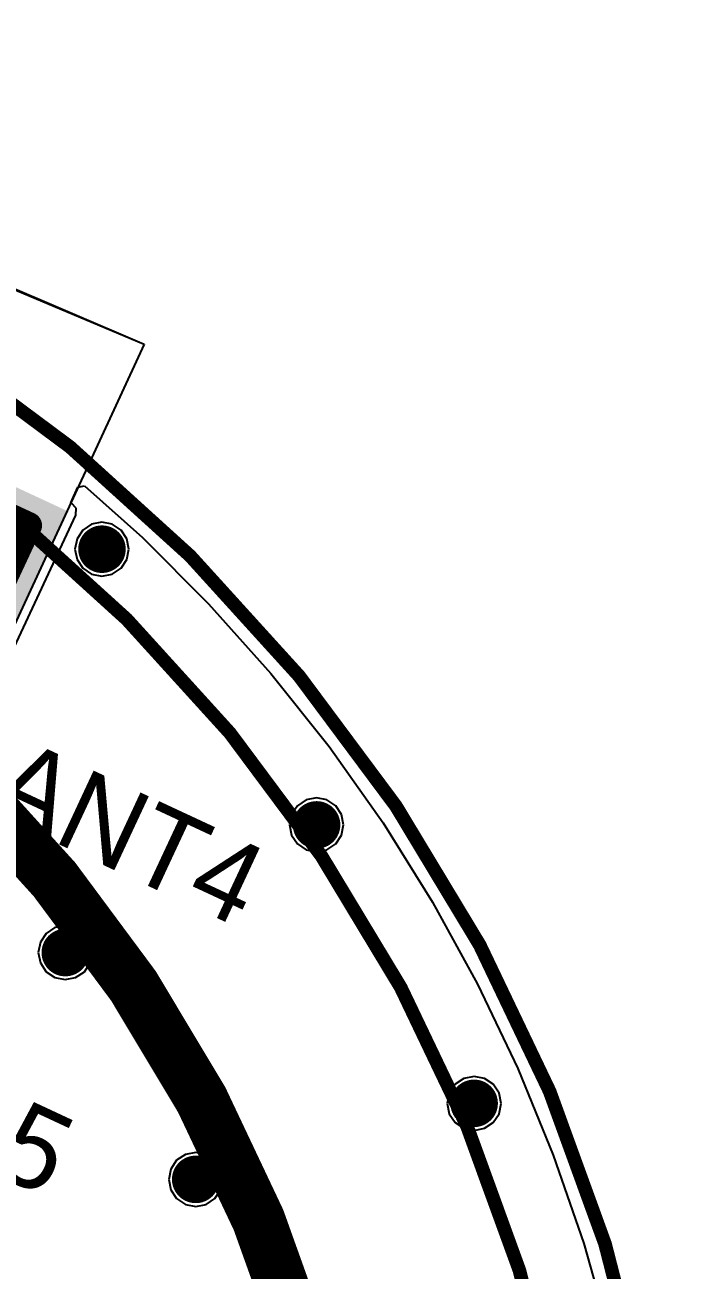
# Model space of a CAD drawing. Header units: millimetres. Extents: x 1.42 to 4.09, y 1.63 to 4.12.
# Drawn here: x 3.508 to 3.988, y 3.204 to 4.121 of the extents above; entities that cross this region are included whole.
import ezdxf

# ---------------------------------------------------------------- set-up
doc = ezdxf.new("R2010")
doc.units = ezdxf.units.MM
doc.header["$MEASUREMENT"] = 0
for name, color, linetype in [('BottomLayer', 5, 'Continuous'), ('BottomSolder', 6, 'Continuous'), ('KeepOutLayer', 6, 'Continuous'), ('Mechanical1', 6, 'Continuous'), ('Mechanical3', 76, 'Continuous'), ('MidLayer1', 16, 'Continuous'), ('MidLayer2', 76, 'Continuous'), ('MultiLayer', 9, 'Continuous'), ('TopLayer', 1, 'Continuous'), ('TopOverlay', 2, 'Continuous'), ('TopPaste', 8, 'Continuous'), ('ViaHoleLayer', 16, 'Continuous')]:
    doc.layers.add(name, color=color, linetype=linetype)

# ---------------------------------------------------------------- blocks, each defined once
blk = doc.blocks.new('ANT_2_4GHZ_FR408_4L_TIFA_9')
at = {"layer": 'KeepOutLayer'}
blk.add_solid([(-0.0374, 0.00984), (0.56102, 0.00984), (-0.0374, 0.21457), (0.56102, 0.21457)], dxfattribs=at)
at = {"layer": 'TopLayer'}
for points, const_width in [([(0, 0.19291), (0.08268, 0.19291)], 0.01969), ([(0.08268, 0.19291), (0.16929, 0.19291)], 0.01969), ([(0.08268, 0), (0.08268, 0.19291)], 0.01969), ([(0.16929, 0.08898), (0.16929, 0.19291)], 0.01969), ([(0.26772, 0.19291), (0.35433, 0.19291)], 0.01969), ([(0.26772, 0.08898), (0.26772, 0.19291)], 0.01969), ([(0.35433, 0.08898), (0.35433, 0.19291)], 0.01969), ([(0.45276, 0.19291), (0.53937, 0.19291)], 0.01969), ([(0.45276, 0.08898), (0.45276, 0.19291)], 0.01969), ([(0.53937, 0.02795), (0.53937, 0.19291)], 0.01969), ([(0, 0.02264), (0, 0.18307)], 0.03543), ([(0.16929, 0.08898), (0.26772, 0.08898)], 0.01969), ([(0.35433, 0.08898), (0.45276, 0.08898)], 0.01969), ([(0, 0), (0, 0.02264)], 0.03543)]:
    blk.add_lwpolyline(points, dxfattribs=dict(at, const_width=const_width))
for points, const_width in [([(-0.00492, 0.19291, 1), (0.00492, 0.19291, 1)], 0.00984), ([(0.07776, 0.19291, 1), (0.0876, 0.19291, 1)], 0.00984), ([(0.07776, 0.19291, 1), (0.0876, 0.19291, 1)], 0.00984), ([(0.07776, 0.19291, 1), (0.0876, 0.19291, 1)], 0.00984), ([(0.16437, 0.19291, 1), (0.17421, 0.19291, 1)], 0.00984), ([(0.16437, 0.19291, 1), (0.17421, 0.19291, 1)], 0.00984), ([(0.2628, 0.19291, 1), (0.27264, 0.19291, 1)], 0.00984), ([(0.2628, 0.19291, 1), (0.27264, 0.19291, 1)], 0.00984), ([(0.34941, 0.19291, 1), (0.35925, 0.19291, 1)], 0.00984), ([(0.34941, 0.19291, 1), (0.35925, 0.19291, 1)], 0.00984), ([(0.44783, 0.19291, 1), (0.45768, 0.19291, 1)], 0.00984), ([(0.44783, 0.19291, 1), (0.45768, 0.19291, 1)], 0.00984), ([(0.53445, 0.19291, 1), (0.54429, 0.19291, 1)], 0.00984), ([(0.53445, 0.19291, 1), (0.54429, 0.19291, 1)], 0.00984), ([(-0.00886, 0.18307, 1), (0.00886, 0.18307, 1)], 0.01772), ([(0.16437, 0.08898, 1), (0.17421, 0.08898, 1)], 0.00984), ([(0.16437, 0.08898, 1), (0.17421, 0.08898, 1)], 0.00984), ([(0.2628, 0.08898, 1), (0.27264, 0.08898, 1)], 0.00984), ([(0.2628, 0.08898, 1), (0.27264, 0.08898, 1)], 0.00984), ([(0.34941, 0.08898, 1), (0.35925, 0.08898, 1)], 0.00984), ([(0.34941, 0.08898, 1), (0.35925, 0.08898, 1)], 0.00984), ([(0.44783, 0.08898, 1), (0.45768, 0.08898, 1)], 0.00984), ([(0.44783, 0.08898, 1), (0.45768, 0.08898, 1)], 0.00984), ([(-0.00886, 0.02264, 1), (0.00886, 0.02264, 1)], 0.01772), ([(-0.00886, 0.02264, 1), (0.00886, 0.02264, 1)], 0.01772), ([(0.53445, 0.02795, 1), (0.54429, 0.02795, 1)], 0.00984), ([(-0.00886, 0, 1), (0.00886, 0, 1)], 0.01772), ([(0.07776, 0, 1), (0.0876, 0, 1)], 0.00984)]:
    blk.add_lwpolyline(points, format="xyb", close=True, dxfattribs=dict(at, const_width=const_width))
for points in [[(-0.005, 0.01764), (0.005, 0.01764), (-0.005, 0.02764), (0.005, 0.02764)], [(0.07768, -0.005), (0.08768, -0.005), (0.07768, 0.005), (0.08768, 0.005)]]:
    blk.add_solid(points, dxfattribs=at)
at = {"layer": 'TopPaste'}
for points in [[(-0.005, 0.01764), (0.005, 0.01764), (-0.005, 0.02764), (0.005, 0.02764)], [(0.07768, -0.005), (0.08768, -0.005), (0.07768, 0.005), (0.08768, 0.005)]]:
    blk.add_solid(points, dxfattribs=at)

msp = doc.modelspace()

# ---------------------------------------------------------------- linework, layer by layer
at = {"layer": 'BottomLayer'}
for p, q in [((3.045, 4.118), (3.596, 3.886)), ((3.596, 3.886), (3.45331, 3.57736)), ((3.54195, 3.76908), (3.54725, 3.78056)), ((3.54725, 3.78056), (3.55215, 3.78157)), ((3.55215, 3.78157), (3.59482, 3.74349)), ((3.54258, 3.76879), (3.54195, 3.76908)), ((3.54591, 3.76514), (3.54258, 3.76879)), ((3.4592, 3.57461), (3.54572, 3.76016)), ((3.54572, 3.76016), (3.54593, 3.76512)), ((3.54572, 3.76016), (3.54572, 3.76016)), ((3.54593, 3.76512), (3.54591, 3.76514)), ((3.59482, 3.74349), (3.64349, 3.69481)), ((3.64349, 3.69481), (3.68932, 3.64347)), ((3.68932, 3.64347), (3.73218, 3.58961)), ((3.73218, 3.58961), (3.77192, 3.53341)), ((3.77192, 3.53341), (3.80841, 3.47505)), ((3.80841, 3.47505), (3.84155, 3.41473)), ((3.84155, 3.41473), (3.87121, 3.35262)), ((3.87121, 3.35262), (3.89731, 3.28893)), ((3.89731, 3.28893), (3.91977, 3.22387)), ((3.91977, 3.22387), (3.9385, 3.15764))]:
    msp.add_line(p, q, dxfattribs=at)
at = {"layer": 'BottomLayer', "const_width": 0.0135}
for points in [[(3.55825, 3.735, 1), (3.57175, 3.735, 1)], [(3.71625, 3.532, 1), (3.72975, 3.532, 1)], [(3.53125, 3.438, 1), (3.54475, 3.438, 1)], [(3.83225, 3.327, 1), (3.84575, 3.327, 1)], [(3.62725, 3.271, 1), (3.64075, 3.271, 1)]]:
    msp.add_lwpolyline(points, format="xyb", close=True, dxfattribs=at)
at = {"layer": 'BottomSolder', "const_width": 0.0175}
for points in [[(3.55625, 3.735, 1), (3.57375, 3.735, 1)], [(3.71425, 3.532, 1), (3.73175, 3.532, 1)], [(3.52925, 3.438, 1), (3.54675, 3.438, 1)], [(3.83025, 3.327, 1), (3.84775, 3.327, 1)], [(3.62525, 3.271, 1), (3.64275, 3.271, 1)]]:
    msp.add_lwpolyline(points, format="xyb", close=True, dxfattribs=at)
at = {"layer": 'Mechanical1', "const_width": 0.01}
msp.add_lwpolyline([(2.88993, 4.08344, -0.35351), (3.98344, 2.98993)], format="xyb", dxfattribs=at)
at = {"layer": 'Mechanical3', "const_width": 0.01}
msp.add_lwpolyline([(2.88296, 4.0178, -0.35351), (3.9178, 2.98296)], format="xyb", dxfattribs=at)
at = {"layer": 'Mechanical3', "const_width": 0.03937}
msp.add_lwpolyline([(3.75606, 2.86, 1), (1.76394, 2.86, 1)], format="xyb", close=True, dxfattribs=at)
at = {"layer": 'MidLayer1'}
for p, q in [((3.045, 4.118), (3.596, 3.886)), ((3.596, 3.886), (3.45331, 3.57736)), ((3.54195, 3.76908), (3.54725, 3.78056)), ((3.54725, 3.78056), (3.55215, 3.78157)), ((3.55215, 3.78157), (3.59482, 3.74349)), ((3.54258, 3.76879), (3.54195, 3.76908)), ((3.54591, 3.76514), (3.54258, 3.76879)), ((3.4592, 3.57461), (3.54572, 3.76016)), ((3.54572, 3.76016), (3.54593, 3.76512)), ((3.54572, 3.76016), (3.54572, 3.76016)), ((3.54593, 3.76512), (3.54591, 3.76514)), ((3.59482, 3.74349), (3.64349, 3.69481)), ((3.64349, 3.69481), (3.68932, 3.64347)), ((3.68932, 3.64347), (3.73218, 3.58961)), ((3.73218, 3.58961), (3.77192, 3.53341)), ((3.77192, 3.53341), (3.80841, 3.47505)), ((3.80841, 3.47505), (3.84155, 3.41473)), ((3.84155, 3.41473), (3.87121, 3.35262)), ((3.87121, 3.35262), (3.89731, 3.28893)), ((3.89731, 3.28893), (3.91977, 3.22387)), ((3.91977, 3.22387), (3.9385, 3.15764))]:
    msp.add_line(p, q, dxfattribs=at)
at = {"layer": 'MidLayer1', "const_width": 0.0135}
for points in [[(3.55825, 3.735, 1), (3.57175, 3.735, 1)], [(3.71625, 3.532, 1), (3.72975, 3.532, 1)], [(3.53125, 3.438, 1), (3.54475, 3.438, 1)], [(3.83225, 3.327, 1), (3.84575, 3.327, 1)], [(3.62725, 3.271, 1), (3.64075, 3.271, 1)]]:
    msp.add_lwpolyline(points, format="xyb", close=True, dxfattribs=at)
at = {"layer": 'MidLayer2'}
for p, q in [((3.046, 4.119), (3.596, 3.886)), ((3.596, 3.886), (3.45331, 3.57736)), ((3.54195, 3.76908), (3.54725, 3.78056)), ((3.54725, 3.78056), (3.55215, 3.78157)), ((3.55215, 3.78157), (3.59482, 3.74349)), ((3.54258, 3.76879), (3.54195, 3.76908)), ((3.54591, 3.76514), (3.54258, 3.76879)), ((3.4592, 3.57461), (3.54572, 3.76016)), ((3.54572, 3.76016), (3.54593, 3.76512)), ((3.54572, 3.76016), (3.54572, 3.76016)), ((3.54593, 3.76512), (3.54591, 3.76514)), ((3.55739, 3.75337), (3.55094, 3.74906)), ((3.565, 3.75488), (3.55739, 3.75337)), ((3.57261, 3.75337), (3.565, 3.75488)), ((3.57906, 3.74906), (3.57261, 3.75337)), ((3.54663, 3.74261), (3.54512, 3.735)), ((3.55094, 3.74906), (3.54663, 3.74261)), ((3.58337, 3.74261), (3.57906, 3.74906)), ((3.58488, 3.735), (3.58337, 3.74261)), ((3.59482, 3.74349), (3.64349, 3.69481)), ((3.54512, 3.735), (3.54663, 3.72739)), ((3.58337, 3.72739), (3.58488, 3.735)), ((3.54663, 3.72739), (3.55094, 3.72094)), ((3.57906, 3.72094), (3.58337, 3.72739)), ((3.55094, 3.72094), (3.55739, 3.71663)), ((3.55739, 3.71663), (3.565, 3.71512)), ((3.565, 3.71512), (3.57261, 3.71663)), ((3.57261, 3.71663), (3.57906, 3.72094)), ((3.64349, 3.69481), (3.68932, 3.64347)), ((3.68932, 3.64347), (3.73218, 3.58961)), ((3.73218, 3.58961), (3.77192, 3.53341)), ((3.71539, 3.55037), (3.70894, 3.54606)), ((3.723, 3.55188), (3.71539, 3.55037)), ((3.73061, 3.55037), (3.723, 3.55188)), ((3.73706, 3.54606), (3.73061, 3.55037)), ((3.70463, 3.53961), (3.70312, 3.532)), ((3.70894, 3.54606), (3.70463, 3.53961)), ((3.74137, 3.53961), (3.73706, 3.54606)), ((3.74288, 3.532), (3.74137, 3.53961)), ((3.70312, 3.532), (3.70463, 3.52439)), ((3.74137, 3.52439), (3.74288, 3.532)), ((3.77192, 3.53341), (3.80841, 3.47505)), ((3.70463, 3.52439), (3.70894, 3.51794)), ((3.73706, 3.51794), (3.74137, 3.52439)), ((3.70894, 3.51794), (3.71539, 3.51363)), ((3.71539, 3.51363), (3.723, 3.51212)), ((3.723, 3.51212), (3.73061, 3.51363)), ((3.73061, 3.51363), (3.73706, 3.51794)), ((3.80841, 3.47505), (3.84155, 3.41473)), ((3.53039, 3.45637), (3.52394, 3.45206)), ((3.538, 3.45788), (3.53039, 3.45637)), ((3.54561, 3.45637), (3.538, 3.45788)), ((3.55206, 3.45206), (3.54561, 3.45637)), ((3.52394, 3.45206), (3.51963, 3.44561)), ((3.55637, 3.44561), (3.55206, 3.45206)), ((3.51963, 3.44561), (3.51812, 3.438)), ((3.51812, 3.438), (3.51963, 3.43039)), ((3.55788, 3.438), (3.55637, 3.44561)), ((3.55637, 3.43039), (3.55788, 3.438)), ((3.51963, 3.43039), (3.52394, 3.42394)), ((3.55206, 3.42394), (3.55637, 3.43039)), ((3.52394, 3.42394), (3.53039, 3.41963)), ((3.53039, 3.41963), (3.538, 3.41812)), ((3.538, 3.41812), (3.54561, 3.41963)), ((3.54561, 3.41963), (3.55206, 3.42394)), ((3.84155, 3.41473), (3.87121, 3.35262)), ((3.839, 3.34688), (3.83139, 3.34537)), ((3.84661, 3.34537), (3.839, 3.34688)), ((3.87121, 3.35262), (3.89731, 3.28893)), ((3.82494, 3.34106), (3.82063, 3.33461)), ((3.83139, 3.34537), (3.82494, 3.34106)), ((3.85306, 3.34106), (3.84661, 3.34537)), ((3.85737, 3.33461), (3.85306, 3.34106)), ((3.82063, 3.33461), (3.81912, 3.327)), ((3.85888, 3.327), (3.85737, 3.33461)), ((3.81912, 3.327), (3.82063, 3.31939)), ((3.82063, 3.31939), (3.82494, 3.31294)), ((3.85306, 3.31294), (3.85737, 3.31939)), ((3.85737, 3.31939), (3.85888, 3.327)), ((3.82494, 3.31294), (3.83139, 3.30863)), ((3.84661, 3.30863), (3.85306, 3.31294)), ((3.83139, 3.30863), (3.839, 3.30712)), ((3.839, 3.30712), (3.84661, 3.30863)), ((3.61994, 3.28506), (3.61563, 3.27861)), ((3.62639, 3.28937), (3.61994, 3.28506)), ((3.634, 3.29088), (3.62639, 3.28937)), ((3.64161, 3.28937), (3.634, 3.29088)), ((3.64806, 3.28506), (3.64161, 3.28937)), ((3.65237, 3.27861), (3.64806, 3.28506)), ((3.89731, 3.28893), (3.91977, 3.22387)), ((3.61563, 3.27861), (3.61412, 3.271)), ((3.65388, 3.271), (3.65237, 3.27861)), ((3.61412, 3.271), (3.61563, 3.26339)), ((3.65237, 3.26339), (3.65388, 3.271)), ((3.61563, 3.26339), (3.61994, 3.25694)), ((3.61994, 3.25694), (3.62639, 3.25263)), ((3.64161, 3.25263), (3.64806, 3.25694)), ((3.64806, 3.25694), (3.65237, 3.26339)), ((3.62639, 3.25263), (3.634, 3.25112)), ((3.634, 3.25112), (3.64161, 3.25263)), ((3.91977, 3.22387), (3.9385, 3.15764))]:
    msp.add_line(p, q, dxfattribs=at)
at = {"layer": 'MidLayer2', "const_width": 0.0135}
for points in [[(3.55825, 3.735, 1), (3.57175, 3.735, 1)], [(3.71625, 3.532, 1), (3.72975, 3.532, 1)], [(3.53125, 3.438, 1), (3.54475, 3.438, 1)], [(3.83225, 3.327, 1), (3.84575, 3.327, 1)], [(3.62725, 3.271, 1), (3.64075, 3.271, 1)]]:
    msp.add_lwpolyline(points, format="xyb", close=True, dxfattribs=at)
at = {"layer": 'MultiLayer', "const_width": 0.0135}
for points in [[(3.55825, 3.735, 1), (3.57175, 3.735, 1)], [(3.71625, 3.532, 1), (3.72975, 3.532, 1)], [(3.53125, 3.438, 1), (3.54475, 3.438, 1)], [(3.83225, 3.327, 1), (3.84575, 3.327, 1)], [(3.62725, 3.271, 1), (3.64075, 3.271, 1)]]:
    msp.add_lwpolyline(points, format="xyb", close=True, dxfattribs=at)
at = {"layer": 'TopLayer'}
for p, q in [((3.047, 4.121), (3.596, 3.886)), ((3.596, 3.886), (3.45331, 3.57736)), ((3.48408, 3.54456), (3.52133, 3.50288)), ((3.52133, 3.50288), (3.55618, 3.45919)), ((3.55618, 3.45919), (3.58852, 3.4136)), ((3.58852, 3.4136), (3.61826, 3.36627)), ((3.61826, 3.36627), (3.6453, 3.31735)), ((3.6453, 3.31735), (3.66955, 3.267)), ((3.66955, 3.267), (3.69094, 3.21536)), ((3.69094, 3.21536), (3.7094, 3.1626))]:
    msp.add_line(p, q, dxfattribs=at)
at = {"layer": 'TopLayer', "const_width": 0.0135}
for points in [[(3.55825, 3.735, 1), (3.57175, 3.735, 1)], [(3.71625, 3.532, 1), (3.72975, 3.532, 1)], [(3.53125, 3.438, 1), (3.54475, 3.438, 1)], [(3.83225, 3.327, 1), (3.84575, 3.327, 1)], [(3.62725, 3.271, 1), (3.64075, 3.271, 1)]]:
    msp.add_lwpolyline(points, format="xyb", close=True, dxfattribs=at)
at = {"layer": 'ViaHoleLayer', "const_width": 0.0065}
for points in [[(3.56175, 3.735, 1), (3.56825, 3.735, 1)], [(3.71975, 3.532, 1), (3.72625, 3.532, 1)], [(3.53475, 3.438, 1), (3.54125, 3.438, 1)], [(3.83575, 3.327, 1), (3.84225, 3.327, 1)], [(3.63075, 3.271, 1), (3.63725, 3.271, 1)]]:
    msp.add_lwpolyline(points, format="xyb", close=True, dxfattribs=at)

# ---------------------------------------------------------------- block references
at = {"rotation": 335.0000000000001}
msp.add_blockref('ANT_2_4GHZ_FR408_4L_TIFA_9', (2.94069, 3.80554), dxfattribs=at)

# ---------------------------------------------------------------- texts
at = {"layer": 'TopOverlay'}
for s, p in [('ANT4', (3.479, 3.543)), ('P5', (3.435, 3.299))]:
    msp.add_text(s, height=0.06, rotation=335, dxfattribs=at).set_placement(p)

doc.saveas('drawing.dxf')
